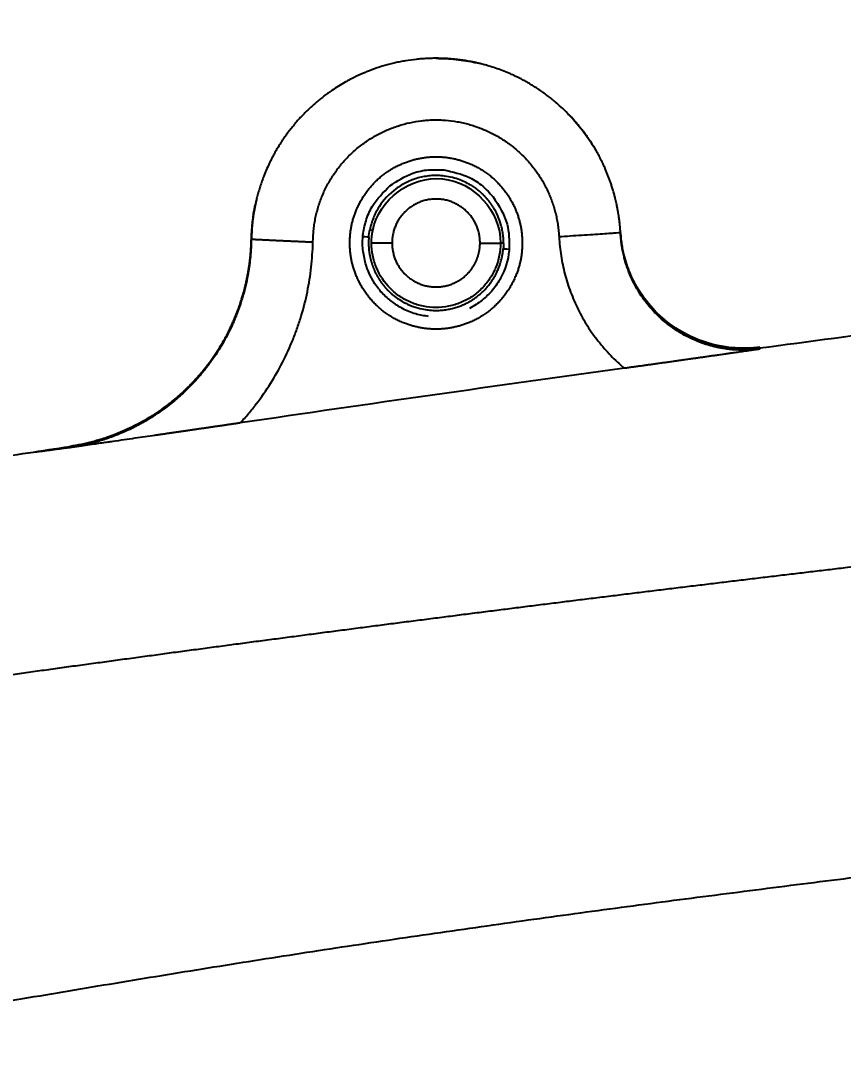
# Model space of a CAD drawing. Header units: millimetres. Extents: x 0 to 2520, y 0 to 1796.
# Drawn here: x 895.99 to 916.03, y 1243.1 to 1268.15 of the extents above; entities that cross this region are included whole.
import ezdxf

# ---------------------------------------------------------------- set-up
doc = ezdxf.new("R2010")
doc.units = ezdxf.units.MM
doc.header["$LTSCALE"] = 50
doc.styles.add('style1', font='gbeitc.shx')
doc.styles.add('유형1', font='gbeitc.shx', dxfattribs={"height": 8})
doc.dimstyles.new('ISO-25', dxfattribs={"dimtxt": 2.5, "dimasz": 3, "dimexe": 1.25, "dimexo": 0.5, "dimgap": 1, "dimtad": 3, "dimtoh": 1, "dimdsep": 46, "dimtxsty": '유형1', "dimcen": 2.5, "dimclrd": 5, "dimclre": 5, "dimclrt": 5, "dimadec": 0, "dimazin": 0, "dimtfac": 1, "dimtmove": 0, "dimatfit": 3, "dimfxl": 1, "dimarcsym": 0})

# ---------------------------------------------------------------- blocks, each defined once
blk = doc.blocks.new('*D4')
at = {"color": 2, "linetype": 'Continuous', "lineweight": -2}
for p, q in [((766.879, 1089.075), (766.879, 1306.611)), ((1212.102, 1085.212), (1212.102, 1306.611)), ((778.879, 1304.111), (1200.102, 1304.111))]:
    blk.add_line(p, q, dxfattribs=at)
at = {"color": 2, "linetype": 'Continuous'}
for points in [[(778.879, 1306.111), (778.879, 1302.111), (766.879, 1304.111)], [(1200.102, 1306.111), (1200.102, 1302.111), (1212.102, 1304.111)]]:
    blk.add_solid(points, dxfattribs=at)
at = {"layer": 'Defpoints', "color": 0, "linetype": 'Continuous'}
for p in [(1212.102, 1304.111), (766.879, 1087.075), (1212.102, 1083.212)]:
    blk.add_point(p, dxfattribs=at)
at = {"color": 2, "linetype": 'Continuous', "insert": (989.49, 1313.111), "char_height": 16, "attachment_point": 5, "style": 'style1'}
blk.add_mtext('445.22', dxfattribs=at)

msp = doc.modelspace()

# ---------------------------------------------------------------- linework, layer by layer
at = {"color": 7, "linetype": 'Continuous'}
for p, q in [((904.568, 1263.037), (904.497, 1263.051)), ((901.61, 1262.815), (901.61, 1262.815)), ((904.537, 1262.73), (905.037, 1262.73)), ((907.753, 1262.729), (907.681, 1262.729))]:
    msp.add_line(p, q, dxfattribs=at)
for centre, ratio, start_param, end_param in [((903.973, 1262.911), 0.0014, 0.008726, 0.785656), ((908.245, 1262.549), 0.000146, 3.150319, 3.927197)]:
    msp.add_ellipse(centre, major_axis=(0.498, -0.042), ratio=ratio, start_param=start_param, end_param=end_param, dxfattribs=at)
for points, degree, knots in [([(913.994, 1260.173), (942.412, 1263.966), (970.31, 1265.853), (998.296, 1267.747), (1026.109, 1267.747)], 2, [0, 0, 0, 0.5, 0.5, 1, 1, 1]), ([(910.602, 1262.981), (910.602, 1262.983), (910.6, 1263.007), (910.598, 1263.044), (910.594, 1263.097), (910.591, 1263.131), (910.589, 1263.157), (910.587, 1263.171), (910.586, 1263.184), (910.585, 1263.197), (910.582, 1263.225), (910.578, 1263.255), (910.571, 1263.312), (910.565, 1263.359), (910.558, 1263.404), (910.555, 1263.427), (910.551, 1263.449), (910.544, 1263.492), (910.535, 1263.542), (910.524, 1263.599), (910.515, 1263.645), (910.499, 1263.719), (910.479, 1263.806), (910.452, 1263.909), (910.425, 1264.006), (910.395, 1264.102), (910.365, 1264.192), (910.336, 1264.274), (910.305, 1264.356), (910.273, 1264.438), (910.236, 1264.525), (910.191, 1264.624), (910.138, 1264.735), (910.079, 1264.85), (910.016, 1264.964), (909.95, 1265.076), (909.881, 1265.186), (909.808, 1265.294), (909.737, 1265.394), (909.671, 1265.48), (909.613, 1265.554), (909.552, 1265.627), (909.405, 1265.799), (909.228, 1265.98), (909.033, 1266.152), (908.922, 1266.243), (908.785, 1266.349), (908.644, 1266.45), (908.504, 1266.54), (908.41, 1266.597), (908.328, 1266.645), (908.245, 1266.691), (908.149, 1266.742), (908.038, 1266.796), (907.907, 1266.856), (907.761, 1266.917), (907.598, 1266.977), (907.448, 1267.027), (907.316, 1267.066), (907.211, 1267.093), (907.119, 1267.115), (907.027, 1267.136), (906.919, 1267.157), (906.797, 1267.178), (906.667, 1267.196), (906.537, 1267.21), (906.414, 1267.22), (906.305, 1267.226), (906.211, 1267.229), (906.116, 1267.23), (906.006, 1267.229), (905.882, 1267.225), (905.752, 1267.216), (905.579, 1267.2), (905.408, 1267.176), (905.237, 1267.145), (905.11, 1267.118), (904.942, 1267.077), (904.734, 1267.017), (904.534, 1266.947), (904.392, 1266.89), (904.305, 1266.853), (904.179, 1266.796), (904.043, 1266.729), (903.822, 1266.609), (903.645, 1266.498), (903.485, 1266.386), (903.409, 1266.33), (903.334, 1266.273), (903.248, 1266.204), (903.154, 1266.124), (903.056, 1266.037), (902.962, 1265.947), (902.839, 1265.824), (902.723, 1265.696), (902.585, 1265.53), (902.484, 1265.399), (902.397, 1265.274), (902.344, 1265.196), (902.293, 1265.116), (902.24, 1265.029), (902.189, 1264.94), (902.143, 1264.857), (902.103, 1264.78), (902.064, 1264.702), (902.014, 1264.598), (901.968, 1264.493), (901.919, 1264.373), (901.886, 1264.285), (901.857, 1264.203), (901.836, 1264.141), (901.816, 1264.079), (901.797, 1264.016), (901.772, 1263.933), (901.751, 1263.853), (901.733, 1263.781), (901.723, 1263.736), (901.714, 1263.695), (901.705, 1263.653), (901.696, 1263.611), (901.688, 1263.569), (901.677, 1263.514), (901.668, 1263.462), (901.66, 1263.413), (901.656, 1263.38), (901.651, 1263.344), (901.647, 1263.314), (901.643, 1263.286), (901.64, 1263.263), (901.638, 1263.238), (901.636, 1263.216), (901.633, 1263.189), (901.63, 1263.161), (901.627, 1263.118), (901.624, 1263.077), (901.621, 1263.03), (901.618, 1262.985), (901.616, 1262.938), (901.613, 1262.89), (901.611, 1262.849), (901.61, 1262.825), (901.61, 1262.815)], 3, [0, 0, 0, 0, 0.000781, 0.007812, 0.011328, 0.014844, 0.016016, 0.016992, 0.017773, 0.018555, 0.019531, 0.023047, 0.024609, 0.03125, 0.033203, 0.034766, 0.036328, 0.038281, 0.044531, 0.047656, 0.050781, 0.054687, 0.064062, 0.070312, 0.078125, 0.085937, 0.092187, 0.098437, 0.104687, 0.110937, 0.117187, 0.125, 0.134375, 0.14375, 0.153125, 0.1625, 0.171875, 0.18125, 0.190625, 0.198437, 0.204687, 0.210937, 0.21875, 0.253125, 0.265625, 0.275, 0.284375, 0.303125, 0.3125, 0.320313, 0.326563, 0.332813, 0.340625, 0.35, 0.359375, 0.371875, 0.384375, 0.396875, 0.40625, 0.414063, 0.420313, 0.426563, 0.434375, 0.44375, 0.453125, 0.4625, 0.471875, 0.479688, 0.485938, 0.492188, 0.5, 0.509375, 0.51875, 0.528125, 0.546875, 0.55625, 0.565625, 0.575, 0.59375, 0.6125, 0.620313, 0.626563, 0.632813, 0.65, 0.659375, 0.6875, 0.695313, 0.701563, 0.707813, 0.715625, 0.725, 0.734375, 0.74375, 0.753125, 0.771875, 0.78125, 0.8, 0.807813, 0.814063, 0.820313, 0.828125, 0.835938, 0.842188, 0.848438, 0.854688, 0.860938, 0.873438, 0.879688, 0.889063, 0.89375, 0.898438, 0.903125, 0.907813, 0.9125, 0.921875, 0.925781, 0.928906, 0.932031, 0.935156, 0.938281, 0.941406, 0.944531, 0.95, 0.952344, 0.954688, 0.956641, 0.959375, 0.960547, 0.96211, 0.963672, 0.965235, 0.966406, 0.969141, 0.971094, 0.975781, 0.978906, 0.982813, 0.9875, 0.992188, 0.996875, 1, 1, 1, 1]), ([(909.353, 1265.848), (909.48, 1265.716), (909.599, 1265.576), (909.82, 1265.282), (909.921, 1265.128), (910.012, 1264.969)], 3, [0, 0, 0, 0, 0.5, 0.5, 1, 1, 1, 1]), ([(903.109, 1262.745), (903.111, 1262.794), (903.113, 1262.842), (903.119, 1262.938), (903.122, 1262.986), (903.128, 1263.058), (903.13, 1263.082), (903.136, 1263.13), (903.139, 1263.154), (903.15, 1263.225), (903.158, 1263.273), (903.173, 1263.344), (903.178, 1263.368), (903.189, 1263.416), (903.206, 1263.486), (903.225, 1263.556), (903.267, 1263.694), (903.3, 1263.785), (903.373, 1263.962), (903.414, 1264.049), (903.482, 1264.178), (903.505, 1264.22), (903.555, 1264.304), (903.581, 1264.345), (903.661, 1264.466), (903.718, 1264.544), (903.839, 1264.693), (903.903, 1264.765), (904.004, 1264.868), (904.039, 1264.901), (904.11, 1264.967), (904.146, 1264.999), (904.221, 1265.061), (904.259, 1265.091), (904.336, 1265.15), (904.375, 1265.178), (904.495, 1265.26), (904.576, 1265.31), (904.745, 1265.403), (904.831, 1265.445), (905.009, 1265.522), (905.192, 1265.591), (905.378, 1265.641), (905.565, 1265.681), (905.66, 1265.697), (905.804, 1265.714), (905.852, 1265.719), (905.948, 1265.726), (905.997, 1265.728), (906.094, 1265.73), (906.143, 1265.73), (906.24, 1265.727), (906.288, 1265.725), (906.433, 1265.714), (906.529, 1265.702), (906.673, 1265.676), (906.721, 1265.667), (906.816, 1265.646), (906.862, 1265.634), (907.002, 1265.595), (907.093, 1265.565), (907.272, 1265.496), (907.361, 1265.458), (907.49, 1265.393), (907.533, 1265.37), (907.618, 1265.323), (907.66, 1265.298), (907.783, 1265.221), (907.862, 1265.166), (908.015, 1265.049), (908.088, 1264.987), (908.228, 1264.855), (908.296, 1264.786), (908.392, 1264.676), (908.423, 1264.639), (908.484, 1264.563), (908.513, 1264.525), (908.598, 1264.408), (908.65, 1264.327), (908.747, 1264.161), (908.792, 1264.076), (908.853, 1263.944), (908.872, 1263.9), (908.908, 1263.81), (908.925, 1263.764), (908.957, 1263.673), (908.972, 1263.627), (908.999, 1263.535), (909.012, 1263.488), (909.035, 1263.396), (909.045, 1263.349), (909.063, 1263.256), (909.071, 1263.209), (909.081, 1263.138), (909.085, 1263.114), (909.09, 1263.067), (909.093, 1263.043), (909.099, 1262.972), (909.102, 1262.924), (909.106, 1262.877)], 3, [0, 0, 0, 0, 0.015625, 0.015625, 0.03125, 0.03125, 0.039062, 0.039062, 0.046875, 0.046875, 0.0625, 0.0625, 0.070312, 0.070312, 0.078125, 0.09375, 0.09375, 0.125, 0.125, 0.15625, 0.15625, 0.171875, 0.171875, 0.1875, 0.1875, 0.21875, 0.21875, 0.25, 0.25, 0.265625, 0.265625, 0.28125, 0.28125, 0.296875, 0.296875, 0.3125, 0.3125, 0.34375, 0.34375, 0.375, 0.375, 0.40625, 0.4375, 0.4375, 0.46875, 0.46875, 0.484375, 0.484375, 0.5, 0.5, 0.515625, 0.515625, 0.53125, 0.53125, 0.5625, 0.5625, 0.578125, 0.578125, 0.59375, 0.59375, 0.625, 0.625, 0.65625, 0.65625, 0.671875, 0.671875, 0.6875, 0.6875, 0.71875, 0.71875, 0.75, 0.75, 0.78125, 0.78125, 0.796875, 0.796875, 0.8125, 0.8125, 0.84375, 0.84375, 0.875, 0.875, 0.890625, 0.890625, 0.90625, 0.90625, 0.921875, 0.921875, 0.9375, 0.9375, 0.953125, 0.953125, 0.96875, 0.96875, 0.976563, 0.976563, 0.984375, 0.984375, 1, 1, 1, 1]), ([(904.009, 1262.73), (904.009, 1263.131), (904.156, 1263.503), (904.317, 1263.908), (904.932, 1264.523), (905.336, 1264.682), (905.709, 1264.83), (906.51, 1264.83), (906.882, 1264.682), (907.287, 1264.522), (907.902, 1263.907), (908.062, 1263.503), (908.209, 1263.13), (908.209, 1262.73)], 2, [0, 0, 0, 0.125, 0.125, 0.25, 0.375, 0.375, 0.5, 0.625, 0.625, 0.75, 0.875, 0.875, 1, 1, 1]), ([(904.983, 1264.122), (905.164, 1264.239), (905.456, 1264.429), (905.921, 1264.526), (906.173, 1264.515), (906.296, 1264.51)], 3, [0, 0, 0, 0, 0.458904, 0.737779, 1, 1, 1, 1]), ([(906.296, 1264.51), (906.513, 1264.464), (906.855, 1264.39), (907.251, 1264.128), (907.419, 1263.945), (907.5, 1263.856)], 3, [0, 0, 0, 0, 0.469755, 0.741787, 1, 1, 1, 1]), ([(904.568, 1263.037), (904.719, 1263.794), (905.496, 1264.369), (907.031, 1264.218), (907.68, 1263.51), (907.681, 1262.729)], 3, [0, 0, 0, 0, 0.5, 0.5, 1, 1, 1, 1]), ([(905.672, 1264.314), (905.623, 1264.301), (905.575, 1264.285), (905.481, 1264.249), (905.434, 1264.229), (905.389, 1264.207)], 3, [0, 0, 0, 0, 0.5, 0.5, 1, 1, 1, 1]), ([(906.271, 1264.365), (906.221, 1264.37), (906.171, 1264.373), (906.07, 1264.374), (905.969, 1264.37), (905.869, 1264.356), (905.769, 1264.339), (905.72, 1264.328), (905.672, 1264.314)], 3, [0, 0, 0, 0, 0.25, 0.25, 0.5, 0.75, 0.75, 1, 1, 1, 1]), ([(906.952, 1264.14), (906.904, 1264.169), (906.855, 1264.195), (906.753, 1264.243), (906.701, 1264.264), (906.648, 1264.282)], 3, [0, 0, 0, 0, 0.5, 0.5, 1, 1, 1, 1]), ([(904.329, 1262.917), (904.349, 1263.037), (904.39, 1263.281), (904.579, 1263.716), (904.826, 1263.964), (904.983, 1264.122)], 3, [0, 0, 0, 0, 0.258126, 0.529373, 1, 1, 1, 1]), ([(907.506, 1263.596), (907.502, 1263.602), (907.496, 1263.613), (907.485, 1263.629), (907.474, 1263.645), (907.463, 1263.662), (907.452, 1263.678), (907.44, 1263.694), (907.429, 1263.709), (907.417, 1263.725), (907.405, 1263.741), (907.393, 1263.756), (907.38, 1263.771), (907.368, 1263.786), (907.355, 1263.801), (907.342, 1263.816), (907.329, 1263.831), (907.316, 1263.845), (907.303, 1263.86), (907.289, 1263.874), (907.275, 1263.888), (907.261, 1263.902), (907.247, 1263.915), (907.233, 1263.929), (907.219, 1263.942), (907.204, 1263.955), (907.19, 1263.968), (907.175, 1263.981), (907.16, 1263.994), (907.145, 1264.006), (907.13, 1264.018), (907.114, 1264.03), (907.099, 1264.042), (907.083, 1264.054), (907.067, 1264.065), (907.051, 1264.077), (907.035, 1264.088), (907.019, 1264.099), (907.002, 1264.109), (906.986, 1264.12), (906.969, 1264.13), (906.958, 1264.137), (906.952, 1264.14)], 3, [0, 0, 0, 0, 0.024946, 0.049907, 0.074887, 0.099886, 0.124902, 0.149934, 0.174979, 0.200034, 0.225098, 0.250168, 0.275242, 0.300318, 0.325393, 0.350464, 0.375531, 0.40059, 0.425639, 0.450676, 0.475699, 0.500707, 0.525698, 0.550676, 0.575642, 0.600599, 0.625547, 0.650489, 0.675426, 0.700362, 0.725296, 0.750232, 0.77517, 0.800113, 0.825063, 0.85002, 0.874988, 0.899968, 0.92496, 0.949963, 0.974977, 1, 1, 1, 1]), ([(907.5, 1263.856), (907.638, 1263.641), (907.888, 1263.249), (907.892, 1262.787), (907.893, 1262.579)], 3, [0, 0, 0, 0, 0.55012, 1, 1, 1, 1]), ([(904.721, 1263.61), (904.667, 1263.524), (904.62, 1263.434), (904.545, 1263.247), (904.517, 1263.15), (904.497, 1263.051)], 3, [0, 0, 0, 0, 0.5, 0.5, 1, 1, 1, 1]), ([(907.753, 1262.729), (907.753, 1262.806), (907.748, 1262.882), (907.732, 1262.995), (907.725, 1263.032), (907.709, 1263.106), (907.7, 1263.143), (907.669, 1263.253), (907.643, 1263.325), (907.581, 1263.464), (907.546, 1263.532), (907.506, 1263.596)], 3, [0, 0, 0, 0, 0.25, 0.25, 0.375, 0.375, 0.5, 0.5, 0.75, 0.75, 1, 1, 1, 1]), ([(897.194, 1257.773), (898.091, 1257.909), (898.892, 1258.344), (899.716, 1258.791), (900.333, 1259.5), (900.942, 1260.199), (901.272, 1261.066), (901.593, 1261.912), (901.61, 1262.815)], 2, [0, 0, 0, 0.25, 0.25, 0.5, 0.5, 0.75, 0.75, 1, 1, 1]), ([(901.61, 1262.815), (901.61, 1262.799), (901.609, 1262.759), (901.607, 1262.689), (901.603, 1262.596), (901.595, 1262.48), (901.575, 1262.258), (901.536, 1261.984), (901.479, 1261.714), (901.433, 1261.535), (901.395, 1261.401), (901.356, 1261.276), (901.319, 1261.165), (901.285, 1261.07), (901.249, 1260.976), (901.205, 1260.868), (901.146, 1260.734), (901.068, 1260.567), (900.968, 1260.376), (900.838, 1260.15), (900.712, 1259.957), (900.599, 1259.8), (900.529, 1259.708), (900.467, 1259.629), (900.403, 1259.55), (900.325, 1259.458), (900.265, 1259.392), (900.231, 1259.355)], 3, [0, 0, 0, 0, 0.012765, 0.030987, 0.055283, 0.085654, 0.122098, 0.231432, 0.304321, 0.340765, 0.37721, 0.413655, 0.444025, 0.468321, 0.492618, 0.522988, 0.559433, 0.608025, 0.668766, 0.729507, 0.814545, 0.850989, 0.88136, 0.905656, 0.929952, 0.960323, 1, 1, 1, 1]), ([(903.109, 1262.745), (903.103, 1262.746), (903.091, 1262.746), (903.072, 1262.747), (903.054, 1262.748), (903.036, 1262.749), (903.017, 1262.75), (902.999, 1262.751), (902.98, 1262.751), (902.961, 1262.752), (902.942, 1262.753), (902.924, 1262.754), (902.905, 1262.755), (902.886, 1262.756), (902.867, 1262.757), (902.848, 1262.757), (902.829, 1262.758), (902.81, 1262.759), (902.791, 1262.76), (902.772, 1262.761), (902.752, 1262.762), (902.733, 1262.763), (902.714, 1262.763), (902.695, 1262.764), (902.676, 1262.765), (902.657, 1262.766), (902.638, 1262.767), (902.619, 1262.768), (902.6, 1262.769), (902.581, 1262.769), (902.562, 1262.77), (902.543, 1262.771), (902.524, 1262.772), (902.505, 1262.773), (902.486, 1262.774), (902.468, 1262.774), (902.449, 1262.775), (902.431, 1262.776), (902.412, 1262.777), (902.394, 1262.778), (902.376, 1262.779), (902.357, 1262.779), (902.339, 1262.78), (902.322, 1262.781), (902.304, 1262.782), (902.286, 1262.783), (902.269, 1262.784), (902.251, 1262.784), (902.234, 1262.785), (902.217, 1262.786), (902.2, 1262.787), (902.183, 1262.788), (902.167, 1262.788), (902.151, 1262.789), (902.134, 1262.79), (902.118, 1262.791), (902.102, 1262.792), (902.087, 1262.792), (902.071, 1262.793), (902.051, 1262.794), (902.025, 1262.796), (901.994, 1262.797), (901.965, 1262.798), (901.937, 1262.8), (901.909, 1262.801), (901.883, 1262.802), (901.858, 1262.804), (901.834, 1262.805), (901.812, 1262.806), (901.79, 1262.807), (901.77, 1262.808), (901.751, 1262.809), (901.733, 1262.81), (901.717, 1262.81), (901.701, 1262.811), (901.687, 1262.812), (901.675, 1262.812), (901.663, 1262.813), (901.652, 1262.813), (901.643, 1262.814), (901.635, 1262.814), (901.628, 1262.814), (901.622, 1262.815), (901.618, 1262.815), (901.614, 1262.815), (901.612, 1262.815), (901.61, 1262.815), (901.61, 1262.815), (901.61, 1262.815)], 3, [0, 0, 0, 0, 0.007718, 0.015473, 0.023267, 0.031098, 0.038966, 0.046872, 0.054814, 0.062792, 0.070806, 0.078856, 0.086941, 0.09506, 0.103214, 0.111401, 0.119621, 0.127875, 0.136161, 0.144478, 0.152827, 0.161206, 0.169616, 0.178055, 0.186523, 0.195019, 0.203544, 0.212095, 0.220673, 0.229277, 0.237905, 0.246559, 0.255236, 0.263936, 0.272658, 0.281403, 0.290168, 0.298953, 0.307757, 0.31658, 0.325421, 0.334278, 0.343152, 0.352041, 0.360945, 0.369862, 0.378793, 0.387735, 0.396688, 0.405651, 0.414624, 0.423605, 0.432594, 0.44159, 0.450591, 0.459598, 0.468608, 0.477622, 0.486637, 0.495655, 0.514639, 0.533617, 0.552581, 0.571521, 0.59043, 0.6093, 0.628122, 0.646888, 0.665591, 0.684223, 0.702776, 0.721244, 0.739618, 0.757892, 0.776059, 0.794114, 0.812049, 0.829859, 0.847539, 0.865083, 0.882485, 0.899742, 0.916849, 0.933802, 0.950597, 0.967231, 0.983699, 1, 1, 1, 1]), ([(904.471, 1262.868), (904.467, 1262.822), (904.465, 1262.776), (904.465, 1262.73), (904.465, 1262.73)], 3, [0, 0, 0, 0, 0.998942, 1, 1, 1, 1]), ([(910.602, 1262.981), (910.602, 1262.98), (910.594, 1262.978), (910.56, 1262.975), (910.534, 1262.972), (910.461, 1262.967), (910.414, 1262.964), (910.302, 1262.956), (910.237, 1262.952), (910.091, 1262.942), (910.01, 1262.937), (909.839, 1262.926), (909.749, 1262.92), (909.564, 1262.908), (909.471, 1262.902), (909.285, 1262.889), (909.194, 1262.883), (909.106, 1262.877)], 3, [0, 0, 0, 0, 0.125, 0.125, 0.25, 0.25, 0.375, 0.375, 0.5, 0.5, 0.625, 0.625, 0.75, 0.75, 0.875, 0.875, 1, 1, 1, 1]), ([(909.106, 1262.877), (909.11, 1262.8), (909.116, 1262.723), (909.132, 1262.57), (909.142, 1262.494), (909.177, 1262.268), (909.208, 1262.119), (909.286, 1261.824), (909.332, 1261.678), (909.414, 1261.462), (909.443, 1261.39), (909.504, 1261.249), (909.537, 1261.179), (909.639, 1260.974), (909.714, 1260.841), (909.877, 1260.583), (909.965, 1260.459), (910.154, 1260.217), (910.256, 1260.1), (910.469, 1259.879), (910.581, 1259.775), (910.698, 1259.677)], 3, [0, 0, 0, 0, 0.0625, 0.0625, 0.125, 0.125, 0.25, 0.25, 0.375, 0.375, 0.4375, 0.4375, 0.5, 0.5, 0.625, 0.625, 0.75, 0.75, 0.875, 0.875, 1, 1, 1, 1]), ([(913.993, 1260.191), (913.587, 1260.141), (912.989, 1260.178), (912.215, 1260.475), (911.672, 1260.832), (911.218, 1261.298), (910.78, 1262.002), (910.63, 1262.582), (910.601, 1262.99)], 3, [0, 0, 0, 0, 0.238399, 0.367679, 0.499999, 0.632319, 0.7616, 1, 1, 1, 1]), ([(913.996, 1260.143), (913.985, 1260.141), (913.958, 1260.138), (913.884, 1260.129), (913.79, 1260.122), (913.618, 1260.114), (913.467, 1260.117), (913.326, 1260.128), (913.258, 1260.135), (913.19, 1260.144), (913.112, 1260.156), (913.024, 1260.171), (912.931, 1260.191), (912.839, 1260.214), (912.748, 1260.239), (912.629, 1260.276), (912.481, 1260.33), (912.342, 1260.391), (912.243, 1260.44), (912.183, 1260.471), (912.122, 1260.504), (912.054, 1260.544), (911.978, 1260.591), (911.899, 1260.644), (911.797, 1260.716), (911.674, 1260.813), (911.561, 1260.914), (911.482, 1260.991), (911.434, 1261.039), (911.369, 1261.109), (911.306, 1261.18), (911.247, 1261.254), (911.205, 1261.308), (911.139, 1261.397), (911.038, 1261.548), (910.93, 1261.74), (910.853, 1261.907), (910.81, 1262.009), (910.786, 1262.073), (910.763, 1262.138), (910.738, 1262.213), (910.712, 1262.298), (910.672, 1262.449), (910.641, 1262.603), (910.621, 1262.753), (910.612, 1262.832), (910.607, 1262.895), (910.604, 1262.943), (910.602, 1262.97), (910.602, 1262.981)], 3, [0, 0, 0, 0, 0.00665, 0.016138, 0.0446, 0.063575, 0.120501, 0.136313, 0.148963, 0.161613, 0.177426, 0.196401, 0.215376, 0.234351, 0.253326, 0.272301, 0.310251, 0.348202, 0.364014, 0.376664, 0.389314, 0.405127, 0.424102, 0.443077, 0.462052, 0.500002, 0.537953, 0.553765, 0.566415, 0.579065, 0.61069, 0.623341, 0.635991, 0.651803, 0.689753, 0.746679, 0.784629, 0.800441, 0.813091, 0.825741, 0.841554, 0.860529, 0.879504, 0.93643, 0.955405, 0.971217, 0.983867, 0.993355, 1, 1, 1, 1]), ([(910.602, 1262.981), (910.636, 1262.367), (910.913, 1261.81), (911.201, 1261.23), (911.702, 1260.822), (912.188, 1260.425), (912.794, 1260.257), (913.386, 1260.092), (913.994, 1260.173)], 2, [0, 0, 0, 0.25, 0.25, 0.5, 0.5, 0.75, 0.75, 1, 1, 1]), ([(910.907, 1261.82), (910.802, 1262.077), (910.649, 1262.452), (910.613, 1262.853), (910.602, 1262.98)], 3, [0, 0, 0, 0, 0.68312, 1, 1, 1, 1]), ([(901.339, 1258.344), (901.407, 1258.418), (901.474, 1258.494), (901.605, 1258.65), (901.669, 1258.73), (901.854, 1258.971), (901.969, 1259.137), (902.184, 1259.477), (902.283, 1259.652), (902.467, 1260.01), (902.55, 1260.194), (902.664, 1260.476), (902.7, 1260.572), (902.75, 1260.716), (902.767, 1260.764), (902.798, 1260.861), (902.813, 1260.909), (902.886, 1261.151), (902.935, 1261.346), (903.015, 1261.741), (903.047, 1261.939), (903.08, 1262.24), (903.089, 1262.34), (903.102, 1262.542), (903.107, 1262.644), (903.109, 1262.745)], 3, [0, 0, 0, 0, 0.0625, 0.0625, 0.125, 0.125, 0.25, 0.25, 0.375, 0.375, 0.5, 0.5, 0.5625, 0.5625, 0.59375, 0.59375, 0.625, 0.625, 0.75, 0.75, 0.875, 0.875, 0.9375, 0.9375, 1, 1, 1, 1]), ([(908.209, 1262.73), (908.209, 1262.329), (908.062, 1261.957), (907.901, 1261.552), (907.286, 1260.937), (906.882, 1260.777), (906.509, 1260.63), (905.708, 1260.63), (905.336, 1260.777), (904.931, 1260.938), (904.316, 1261.553), (904.156, 1261.957), (904.009, 1262.33), (904.009, 1262.73)], 2, [0, 0, 0, 0.125, 0.125, 0.25, 0.375, 0.375, 0.5, 0.625, 0.625, 0.75, 0.875, 0.875, 1, 1, 1]), ([(904.465, 1262.73), (904.465, 1262.724), (904.465, 1262.711), (904.466, 1262.692), (904.466, 1262.673), (904.467, 1262.654), (904.468, 1262.635), (904.469, 1262.616), (904.47, 1262.597), (904.472, 1262.578), (904.474, 1262.559), (904.476, 1262.54), (904.478, 1262.522), (904.481, 1262.503), (904.484, 1262.484), (904.487, 1262.465), (904.49, 1262.446), (904.493, 1262.428), (904.497, 1262.409), (904.501, 1262.39), (904.505, 1262.372), (904.509, 1262.353), (904.513, 1262.335), (904.518, 1262.316), (904.523, 1262.298), (904.528, 1262.279), (904.533, 1262.261), (904.539, 1262.243), (904.545, 1262.225), (904.551, 1262.206), (904.557, 1262.188), (904.563, 1262.17), (904.57, 1262.152), (904.577, 1262.135), (904.584, 1262.117), (904.591, 1262.099), (904.598, 1262.082), (904.606, 1262.064), (904.614, 1262.047), (904.622, 1262.029), (904.63, 1262.012), (904.638, 1261.995), (904.647, 1261.978), (904.656, 1261.961), (904.665, 1261.945), (904.674, 1261.928), (904.683, 1261.911), (904.693, 1261.895), (904.703, 1261.879), (904.712, 1261.862), (904.723, 1261.846), (904.733, 1261.83), (904.743, 1261.814), (904.754, 1261.799), (904.765, 1261.783), (904.776, 1261.767), (904.787, 1261.752), (904.799, 1261.737), (904.81, 1261.722), (904.822, 1261.707), (904.834, 1261.692), (904.846, 1261.677), (904.858, 1261.663), (904.871, 1261.648), (904.883, 1261.634), (904.896, 1261.62), (904.909, 1261.606), (904.936, 1261.578), (904.977, 1261.536), (905.036, 1261.484), (905.096, 1261.434), (905.147, 1261.396), (905.191, 1261.365), (905.232, 1261.339), (905.285, 1261.306), (905.353, 1261.269), (905.479, 1261.208), (905.647, 1261.147), (905.831, 1261.107), (905.956, 1261.092), (906.043, 1261.087), (906.111, 1261.085), (906.181, 1261.087), (906.249, 1261.091), (906.315, 1261.098), (906.379, 1261.108), (906.44, 1261.119), (906.5, 1261.132), (906.557, 1261.147), (906.611, 1261.164), (906.663, 1261.182), (906.713, 1261.2), (906.76, 1261.22), (906.805, 1261.24), (906.847, 1261.26), (906.887, 1261.281), (906.925, 1261.302), (906.961, 1261.323), (907.011, 1261.354), (907.073, 1261.397), (907.148, 1261.455), (907.22, 1261.517), (907.287, 1261.582), (907.351, 1261.651), (907.411, 1261.724), (907.466, 1261.8), (907.505, 1261.861), (907.534, 1261.91), (907.559, 1261.954), (907.593, 1262.021), (907.634, 1262.112), (907.667, 1262.202), (907.691, 1262.28), (907.705, 1262.336), (907.717, 1262.389), (907.727, 1262.437), (907.734, 1262.482), (907.74, 1262.522), (907.744, 1262.558), (907.746, 1262.581), (907.747, 1262.591)], 3, [0, 0, 0, 0, 0.003789, 0.007577, 0.011362, 0.015146, 0.018929, 0.02271, 0.026491, 0.030271, 0.034051, 0.03783, 0.04161, 0.045391, 0.049172, 0.052954, 0.056737, 0.060522, 0.064308, 0.068097, 0.071887, 0.075678, 0.079471, 0.083266, 0.087061, 0.090857, 0.094654, 0.098451, 0.102249, 0.106046, 0.109844, 0.113641, 0.117438, 0.121235, 0.125031, 0.128825, 0.132619, 0.136412, 0.140204, 0.143996, 0.147786, 0.151576, 0.155365, 0.159154, 0.162942, 0.16673, 0.170518, 0.174305, 0.178092, 0.181878, 0.185665, 0.189451, 0.193237, 0.197024, 0.20081, 0.204597, 0.208383, 0.21217, 0.215957, 0.219744, 0.223532, 0.22732, 0.231109, 0.234898, 0.238688, 0.242478, 0.24627, 0.250061, 0.265674, 0.281297, 0.296918, 0.312528, 0.319231, 0.32884, 0.341349, 0.356758, 0.375081, 0.425096, 0.462625, 0.487579, 0.499999, 0.514331, 0.528284, 0.54186, 0.555062, 0.56789, 0.580347, 0.592433, 0.604141, 0.615468, 0.626407, 0.636956, 0.647112, 0.656877, 0.666257, 0.675256, 0.683876, 0.692122, 0.699995, 0.718749, 0.737539, 0.756331, 0.77509, 0.793803, 0.812497, 0.831203, 0.849944, 0.855208, 0.865335, 0.880326, 0.900169, 0.924838, 0.937275, 0.948841, 0.959539, 0.969369, 0.978331, 0.986425, 0.993649, 1, 1, 1, 1]), ([(907.681, 1262.729), (907.68, 1262.521), (907.619, 1262.214), (907.423, 1261.849), (907.227, 1261.61), (906.986, 1261.413), (906.714, 1261.268), (906.317, 1261.148), (905.898, 1261.148), (905.502, 1261.269), (905.23, 1261.415), (904.909, 1261.678), (904.677, 1262.026), (904.557, 1262.423), (904.537, 1262.627), (904.537, 1262.73)], 3, [0, 0, 0, 0, 0.125004, 0.187506, 0.250008, 0.31251, 0.375012, 0.437514, 0.562518, 0.62502, 0.687523, 0.750025, 0.875029, 0.937531, 1, 1, 1, 1]), ([(905.037, 1262.73), (905.037, 1262.517), (905.201, 1262.122), (905.502, 1261.821), (905.896, 1261.658), (906.323, 1261.658), (906.717, 1261.821), (906.866, 1261.971), (907.018, 1262.123), (907.099, 1262.319), (907.181, 1262.517), (907.181, 1262.729)], 2, [0, 0, 0, 0.125, 0.25, 0.375, 0.5, 0.625, 0.75, 0.75, 0.875, 0.875, 1, 1, 1]), ([(907.181, 1262.729), (907.21, 1262.729), (907.24, 1262.729), (907.302, 1262.729), (907.333, 1262.729), (907.394, 1262.729), (907.424, 1262.729), (907.481, 1262.729), (907.508, 1262.729), (907.557, 1262.729), (907.579, 1262.729), (907.616, 1262.729), (907.632, 1262.729), (907.657, 1262.729), (907.666, 1262.729), (907.677, 1262.729), (907.68, 1262.729), (907.681, 1262.729)], 3, [0, 0, 0, 0, 0.125, 0.125, 0.25, 0.25, 0.375, 0.375, 0.5, 0.5, 0.625, 0.625, 0.75, 0.75, 0.875, 0.875, 1, 1, 1, 1]), ([(911.735, 1260.795), (911.619, 1260.894), (911.282, 1261.183), (911.056, 1261.568), (910.907, 1261.82)], 3, [0, 0, 0, 0, 0.342864, 1, 1, 1, 1]), ([(904.717, 1261.603), (904.725, 1261.593), (904.802, 1261.5), (904.888, 1261.415), (904.972, 1261.347)], 3, [0, 0, 0, 0, 0.105327, 1, 1, 1, 1]), ([(879.08, 1249.754), (879.23, 1249.777), (879.531, 1249.824), (879.982, 1249.894), (880.432, 1249.964), (880.882, 1250.033), (881.332, 1250.103), (881.781, 1250.172), (882.23, 1250.24), (882.679, 1250.309), (883.127, 1250.377), (883.575, 1250.445), (884.022, 1250.512), (884.469, 1250.58), (884.916, 1250.647), (885.362, 1250.714), (885.808, 1250.78), (886.253, 1250.847), (886.699, 1250.913), (887.143, 1250.979), (887.588, 1251.044), (888.032, 1251.109), (888.476, 1251.174), (888.919, 1251.239), (889.362, 1251.304), (889.805, 1251.368), (890.247, 1251.432), (890.689, 1251.496), (891.13, 1251.559), (891.572, 1251.623), (892.012, 1251.686), (892.453, 1251.749), (892.893, 1251.811), (893.333, 1251.873), (893.772, 1251.935), (894.211, 1251.997), (894.65, 1252.059), (895.088, 1252.12), (895.526, 1252.181), (895.963, 1252.242), (896.401, 1252.302), (896.837, 1252.363), (897.274, 1252.423), (897.71, 1252.482), (898.146, 1252.542), (898.581, 1252.601), (899.016, 1252.66), (899.451, 1252.719), (899.885, 1252.778), (900.319, 1252.836), (900.753, 1252.894), (901.186, 1252.952), (901.619, 1253.01), (902.052, 1253.067), (902.484, 1253.124), (902.916, 1253.181), (903.347, 1253.238), (903.778, 1253.294), (904.209, 1253.35), (904.639, 1253.406), (905.069, 1253.462), (905.499, 1253.517), (905.929, 1253.572), (906.358, 1253.627), (906.786, 1253.682), (907.215, 1253.737), (907.643, 1253.791), (908.07, 1253.845), (908.497, 1253.899), (908.924, 1253.952), (909.351, 1254.006), (909.777, 1254.059), (910.203, 1254.112), (910.629, 1254.164), (911.054, 1254.217), (911.479, 1254.269), (911.903, 1254.321), (912.327, 1254.372), (912.751, 1254.424), (913.174, 1254.475), (913.598, 1254.526), (914.02, 1254.577), (914.443, 1254.628), (914.865, 1254.678), (915.286, 1254.728), (915.708, 1254.778), (918.467, 1255.103), (923.55, 1255.682), (930.947, 1256.467), (938.303, 1257.19), (945.621, 1257.853), (950.776, 1258.279), (953.78, 1258.515), (954.645, 1258.582), (955.509, 1258.648), (956.374, 1258.714), (957.238, 1258.778), (958.102, 1258.842), (958.966, 1258.905), (959.83, 1258.967), (960.694, 1259.029), (961.558, 1259.089), (962.421, 1259.149), (963.285, 1259.208), (964.148, 1259.266), (965.011, 1259.323), (965.874, 1259.38), (966.737, 1259.436), (967.6, 1259.491), (968.463, 1259.545), (969.325, 1259.598), (970.188, 1259.651), (971.05, 1259.702), (971.912, 1259.753), (972.775, 1259.803), (973.637, 1259.853), (974.499, 1259.901), (975.361, 1259.949), (976.222, 1259.996), (977.084, 1260.042), (977.946, 1260.087), (978.807, 1260.132), (979.669, 1260.175), (980.53, 1260.218), (981.391, 1260.26), (982.252, 1260.302), (983.113, 1260.342), (983.974, 1260.382), (984.835, 1260.421), (985.696, 1260.459), (986.557, 1260.496), (987.418, 1260.532), (988.279, 1260.568), (989.139, 1260.603), (990, 1260.637), (990.86, 1260.67), (991.721, 1260.703), (992.581, 1260.734), (993.441, 1260.765), (994.301, 1260.795), (995.162, 1260.824), (996.022, 1260.853), (996.882, 1260.88), (997.742, 1260.907), (998.602, 1260.933), (999.462, 1260.958), (1000.322, 1260.983), (1001.182, 1261.007), (1002.041, 1261.029), (1002.901, 1261.051), (1003.761, 1261.073), (1004.621, 1261.093), (1005.48, 1261.113), (1006.34, 1261.131), (1007.2, 1261.149), (1008.059, 1261.167), (1008.919, 1261.183), (1009.779, 1261.199), (1010.638, 1261.214), (1011.498, 1261.228), (1012.357, 1261.241), (1013.217, 1261.253), (1014.076, 1261.265), (1014.936, 1261.276), (1015.795, 1261.286), (1016.655, 1261.295), (1017.514, 1261.303), (1018.374, 1261.311), (1019.233, 1261.318), (1020.092, 1261.324), (1020.952, 1261.329), (1021.811, 1261.333), (1022.671, 1261.337), (1023.53, 1261.34), (1024.39, 1261.342), (1025.249, 1261.343), (1025.822, 1261.343), (1026.109, 1261.343)], 3, [0, 0, 0, 0, 0.003098, 0.006193, 0.009285, 0.012374, 0.01546, 0.018544, 0.021625, 0.024703, 0.027778, 0.03085, 0.03392, 0.036987, 0.040051, 0.043112, 0.046171, 0.049226, 0.052279, 0.055329, 0.058377, 0.061422, 0.064463, 0.067503, 0.070539, 0.073573, 0.076604, 0.079632, 0.082657, 0.08568, 0.0887, 0.091717, 0.094732, 0.097744, 0.100753, 0.103759, 0.106763, 0.109764, 0.112763, 0.115758, 0.118751, 0.121742, 0.124729, 0.127714, 0.130696, 0.133676, 0.136653, 0.139627, 0.142599, 0.145568, 0.148534, 0.151498, 0.154459, 0.157418, 0.160373, 0.163327, 0.166277, 0.169225, 0.17217, 0.175113, 0.178053, 0.180991, 0.183925, 0.186858, 0.189787, 0.192714, 0.195639, 0.198561, 0.20148, 0.204397, 0.207311, 0.210223, 0.213132, 0.216038, 0.218942, 0.221843, 0.224742, 0.227638, 0.230532, 0.233423, 0.236311, 0.239197, 0.242081, 0.244962, 0.24784, 0.250716, 0.25359, 0.304323, 0.354721, 0.404794, 0.454558, 0.504023, 0.509898, 0.515771, 0.521643, 0.527514, 0.533383, 0.539251, 0.545117, 0.550982, 0.556846, 0.562708, 0.568569, 0.574429, 0.580288, 0.586145, 0.592001, 0.597856, 0.603709, 0.609562, 0.615413, 0.621263, 0.627113, 0.632961, 0.638807, 0.644653, 0.650498, 0.656342, 0.662185, 0.668026, 0.673867, 0.679707, 0.685546, 0.691384, 0.697221, 0.703058, 0.708893, 0.714728, 0.720562, 0.726395, 0.732227, 0.738058, 0.743889, 0.749719, 0.755549, 0.761377, 0.767205, 0.773033, 0.778859, 0.784685, 0.790511, 0.796336, 0.80216, 0.807984, 0.813808, 0.819631, 0.825453, 0.831275, 0.837096, 0.842918, 0.848738, 0.854559, 0.860379, 0.866198, 0.872018, 0.877837, 0.883655, 0.889474, 0.895292, 0.90111, 0.906928, 0.912746, 0.918563, 0.92438, 0.930197, 0.936014, 0.941831, 0.947648, 0.953465, 0.959282, 0.965099, 0.970915, 0.976732, 0.982549, 0.988366, 0.994183, 1, 1, 1, 1]), ([(904.972, 1261.347), (904.979, 1261.341), (905.064, 1261.272), (905.156, 1261.211), (905.245, 1261.162)], 3, [0, 0, 0, 0, 0.077595, 1, 1, 1, 1]), ([(905.245, 1261.162), (905.259, 1261.154), (905.377, 1261.091), (905.599, 1261.003), (905.817, 1260.96), (905.92, 1260.949)], 3, [0, 0, 0, 0, 0.068208, 0.561115, 1, 1, 1, 1]), ([(912.266, 1260.459), (912.258, 1260.463), (912.24, 1260.472), (912.215, 1260.485), (912.189, 1260.498), (912.164, 1260.512), (912.139, 1260.526), (912.114, 1260.54), (912.089, 1260.554), (912.065, 1260.568), (912.04, 1260.583), (912.016, 1260.598), (911.992, 1260.613), (911.968, 1260.629), (911.944, 1260.644), (911.92, 1260.66), (911.896, 1260.676), (911.873, 1260.693), (911.849, 1260.709), (911.826, 1260.726), (911.803, 1260.743), (911.78, 1260.76), (911.758, 1260.778), (911.743, 1260.79), (911.735, 1260.795)], 3, [0, 0, 0, 0, 0.045646, 0.091247, 0.136807, 0.182329, 0.227818, 0.273278, 0.318713, 0.364127, 0.409524, 0.454908, 0.500284, 0.545654, 0.591025, 0.636398, 0.68178, 0.727173, 0.772581, 0.81801, 0.863462, 0.908941, 0.954453, 1, 1, 1, 1]), ([(913.23, 1260.171), (913.201, 1260.174), (912.872, 1260.217), (912.555, 1260.343), (912.266, 1260.459)], 3, [0, 0, 0, 0, 0.086783, 1, 1, 1, 1]), ([(913.996, 1260.143), (913.964, 1260.138), (913.901, 1260.129), (913.81, 1260.116), (913.723, 1260.104), (913.64, 1260.092), (913.562, 1260.081), (913.489, 1260.07), (913.42, 1260.061), (913.355, 1260.051), (913.295, 1260.043), (913.24, 1260.035), (913.167, 1260.024), (913.076, 1260.011), (912.966, 1259.996), (912.858, 1259.98), (912.753, 1259.965), (912.649, 1259.951), (912.549, 1259.936), (912.45, 1259.922), (912.366, 1259.91), (912.295, 1259.9), (912.238, 1259.892), (912.181, 1259.884), (912.125, 1259.876), (912.068, 1259.868), (912.012, 1259.86), (911.957, 1259.852), (911.901, 1259.844), (911.846, 1259.837), (911.791, 1259.829), (911.736, 1259.821), (911.682, 1259.813), (911.628, 1259.806), (911.574, 1259.798), (911.52, 1259.791), (911.467, 1259.783), (911.413, 1259.776), (911.361, 1259.768), (911.308, 1259.761), (911.256, 1259.754), (911.204, 1259.747), (911.152, 1259.739), (911.1, 1259.732), (911.049, 1259.725), (910.998, 1259.718), (910.947, 1259.711), (910.897, 1259.704), (910.847, 1259.697), (910.797, 1259.69), (910.747, 1259.683), (910.714, 1259.679), (910.698, 1259.677)], 3, [0, 0, 0, 0, 0.032071, 0.062582, 0.091537, 0.118938, 0.144785, 0.169081, 0.191828, 0.213026, 0.232679, 0.250787, 0.267351, 0.303733, 0.339081, 0.373403, 0.406706, 0.439, 0.470293, 0.500596, 0.529918, 0.547269, 0.564448, 0.581456, 0.598296, 0.614971, 0.631482, 0.647833, 0.664026, 0.680064, 0.69595, 0.711686, 0.727275, 0.742721, 0.758026, 0.773194, 0.788227, 0.80313, 0.817904, 0.832554, 0.847084, 0.861496, 0.875794, 0.889982, 0.904064, 0.918044, 0.931925, 0.945712, 0.959409, 0.97302, 0.986549, 1, 1, 1, 1]), ([(900.231, 1259.355), (900.202, 1259.324), (900.141, 1259.26), (900.036, 1259.154), (899.913, 1259.038), (899.775, 1258.916), (899.573, 1258.751), (899.336, 1258.579), (899.106, 1258.434), (898.964, 1258.352), (898.876, 1258.304), (898.787, 1258.257), (898.67, 1258.198), (898.524, 1258.13), (898.312, 1258.04), (898.11, 1257.966), (897.92, 1257.906), (897.794, 1257.869), (897.682, 1257.84), (897.569, 1257.812), (897.47, 1257.791), (897.356, 1257.768), (897.271, 1257.754), (897.209, 1257.744), (897.193, 1257.741)], 3, [0, 0, 0, 0, 0.036074, 0.07566, 0.128441, 0.181221, 0.234002, 0.352759, 0.43193, 0.464918, 0.491308, 0.517698, 0.550686, 0.603467, 0.656248, 0.748614, 0.7882, 0.827785, 0.860773, 0.887163, 0.926749, 0.946542, 0.986127, 1, 1, 1, 1]), ([(901.339, 1258.344), (901.328, 1258.342), (901.307, 1258.339), (901.275, 1258.334), (901.243, 1258.329), (901.211, 1258.325), (901.179, 1258.32), (901.146, 1258.315), (901.114, 1258.31), (901.081, 1258.306), (901.048, 1258.301), (901.015, 1258.296), (900.982, 1258.291), (900.949, 1258.286), (900.916, 1258.281), (900.882, 1258.276), (900.848, 1258.271), (900.815, 1258.266), (900.781, 1258.262), (900.746, 1258.257), (900.712, 1258.252), (900.678, 1258.246), (900.643, 1258.241), (900.608, 1258.236), (900.574, 1258.231), (900.539, 1258.226), (900.503, 1258.221), (900.468, 1258.216), (900.433, 1258.211), (900.397, 1258.206), (900.361, 1258.2), (900.325, 1258.195), (900.289, 1258.19), (900.253, 1258.185), (900.217, 1258.179), (900.181, 1258.174), (900.144, 1258.169), (900.107, 1258.163), (900.07, 1258.158), (900.033, 1258.153), (899.996, 1258.147), (899.959, 1258.142), (899.921, 1258.136), (899.884, 1258.131), (899.846, 1258.125), (899.808, 1258.12), (899.77, 1258.114), (899.732, 1258.109), (899.693, 1258.103), (899.655, 1258.098), (899.616, 1258.092), (899.577, 1258.087), (899.538, 1258.081), (899.499, 1258.075), (899.46, 1258.07), (899.421, 1258.064), (899.381, 1258.058), (899.342, 1258.052), (899.302, 1258.047), (899.196, 1258.031), (899.02, 1258.006), (898.77, 1257.97), (898.507, 1257.932), (898.287, 1257.9), (898.107, 1257.874), (897.963, 1257.853), (897.8, 1257.83), (897.616, 1257.803), (897.411, 1257.773), (897.268, 1257.752), (897.193, 1257.741)], 3, [0, 0, 0, 0, 0.007128, 0.014289, 0.021484, 0.028713, 0.035977, 0.043276, 0.05061, 0.057981, 0.065388, 0.072833, 0.080314, 0.087834, 0.095392, 0.102989, 0.110625, 0.118301, 0.126017, 0.133773, 0.141571, 0.149409, 0.15729, 0.165212, 0.173177, 0.181185, 0.189236, 0.19733, 0.205469, 0.213652, 0.221879, 0.230152, 0.23847, 0.246833, 0.255243, 0.263698, 0.272201, 0.280751, 0.289347, 0.297992, 0.306684, 0.315425, 0.324214, 0.333052, 0.341939, 0.350876, 0.359862, 0.368898, 0.377984, 0.387121, 0.396309, 0.405548, 0.414838, 0.42418, 0.433573, 0.443019, 0.452517, 0.462067, 0.471671, 0.481327, 0.538855, 0.600241, 0.665526, 0.734747, 0.765657, 0.801876, 0.843411, 0.890271, 0.942464, 1, 1, 1, 1]), ([(898.958, 1258.38), (898.908, 1258.352), (898.786, 1258.286), (898.589, 1258.19), (898.366, 1258.093), (898.192, 1258.027), (898.072, 1257.986), (898.005, 1257.964), (897.939, 1257.943), (897.872, 1257.923), (897.806, 1257.904), (897.739, 1257.886), (897.671, 1257.869), (897.604, 1257.852), (897.536, 1257.837), (897.468, 1257.822), (897.4, 1257.808), (897.331, 1257.796), (897.262, 1257.784), (897.217, 1257.777), (897.194, 1257.773)], 3, [0, 0, 0, 0, 0.091686, 0.221196, 0.350763, 0.480667, 0.517822, 0.554941, 0.592031, 0.629099, 0.66615, 0.703193, 0.740233, 0.777277, 0.814332, 0.851405, 0.888501, 0.925628, 0.962792, 1, 1, 1, 1]), ([(894.489, 1244.052), (894.865, 1244.117), (895.993, 1244.311), (897.874, 1244.629), (900.134, 1245.001), (902.397, 1245.361), (904.663, 1245.707), (906.932, 1246.037), (909.203, 1246.354), (911.477, 1246.659), (913.753, 1246.954), (916.03, 1247.241), (918.308, 1247.521), (920.588, 1247.794), (922.868, 1248.061), (925.15, 1248.324), (927.685, 1248.611), (930.728, 1248.949), (934.534, 1249.359), (938.851, 1249.806), (943.424, 1250.257), (948.509, 1250.735), (954.614, 1251.275), (962.253, 1251.895), (970.919, 1252.518), (980.103, 1253.083), (989.295, 1253.55), (998.493, 1253.918), (1010.763, 1254.271), (1019.971, 1254.38), (1026.109, 1254.38)], 3, [0, 0, 0, 0, 0.008697, 0.026088, 0.04348, 0.060871, 0.078262, 0.095654, 0.113045, 0.130437, 0.147828, 0.165219, 0.182611, 0.200002, 0.217394, 0.234785, 0.252176, 0.275365, 0.30435, 0.339133, 0.373916, 0.408699, 0.455076, 0.513047, 0.582613, 0.652178, 0.721744, 0.791309, 0.860875, 1, 1, 1, 1])]:
    msp.add_open_spline(points, degree=degree, knots=knots, dxfattribs=at)
for points, degree in [([(906.109, 1267.229), (906.272, 1267.229), (906.599, 1267.212), (906.922, 1267.159), (907.081, 1267.123)], 3), ([(906.648, 1264.282), (906.526, 1264.325), (906.399, 1264.353), (906.271, 1264.365)], 3), ([(905.131, 1264.05), (904.968, 1263.93), (904.829, 1263.78), (904.721, 1263.61)], 3), ([(905.389, 1264.207), (905.298, 1264.163), (905.211, 1264.11), (905.131, 1264.05)], 3), ([(907.181, 1262.729), (907.181, 1262.941), (907.017, 1263.337), (906.715, 1263.638), (906.322, 1263.801), (905.896, 1263.801), (905.502, 1263.638), (905.201, 1263.337), (905.038, 1262.944), (905.037, 1262.73)], 2), ([(901.61, 1262.815), (901.615, 1263.098), (901.647, 1263.38), (901.705, 1263.656)], 3), ([(904.471, 1262.868), (904.476, 1262.93), (904.485, 1262.991), (904.497, 1263.051)], 3), ([(904.537, 1262.73), (904.537, 1262.833), (904.548, 1262.936), (904.568, 1263.037)], 3), ([(904.331, 1262.524), (904.317, 1262.642), (904.315, 1262.762), (904.325, 1262.881)], 3), ([(904.325, 1262.881), (904.326, 1262.893), (904.327, 1262.905), (904.329, 1262.917)], 3), ([(904.403, 1262.187), (904.379, 1262.3), (904.355, 1262.412), (904.331, 1262.524)], 3), ([(907.889, 1262.542), (907.865, 1262.307), (907.793, 1262.08), (907.682, 1261.874)], 3), ([(907.753, 1262.729), (907.753, 1262.683), (907.751, 1262.637), (907.747, 1262.591)], 3), ([(907.893, 1262.579), (907.892, 1262.566), (907.891, 1262.554), (907.889, 1262.542)], 3), ([(904.717, 1261.603), (904.577, 1261.776), (904.471, 1261.976), (904.403, 1262.187)], 3), ([(907.682, 1261.874), (907.626, 1261.771), (907.56, 1261.674), (907.485, 1261.584)], 3), ([(907.485, 1261.584), (907.41, 1261.494), (907.326, 1261.411), (907.234, 1261.337)], 3), ([(907.234, 1261.337), (907.138, 1261.259), (907.034, 1261.192), (906.925, 1261.136)], 3), ([(913.994, 1260.173), (913.995, 1260.166), (913.995, 1260.155), (913.996, 1260.143)], 3), ([(910.698, 1259.677), (907.583, 1259.249), (904.463, 1258.805), (901.339, 1258.344)], 3), ([(863.827, 1252.086), (880.664, 1255.256), (897.194, 1257.773)], 2), ([(897.199, 1257.745), (896.776, 1257.688), (896.354, 1257.631)], 2), ([(897.193, 1257.741), (897.193, 1257.754), (897.193, 1257.765), (897.194, 1257.773)], 3), ([(897.194, 1257.773), (897.194, 1257.784), (897.194, 1257.79), (897.194, 1257.79)], 3)]:
    msp.add_open_spline(points, degree=degree, dxfattribs=at)

# ---------------------------------------------------------------- dimensions: what is measured, and where the dimension line sits
dim = msp.add_linear_dim(base=(1212.102, 1304.111), p1=(766.879, 1087.075), p2=(1212.102, 1083.212), dimstyle='ISO-25', override={"dimtxt": 16, "dimasz": 12, "dimexe": 2.5, "dimexo": 2, "dimtoh": 0, "dimtxsty": 'style1', "dimcen": -1, "dimclrd": 2, "dimclre": 2, "dimclrt": 2}, dxfattribs=at)
dim.commit()
dim.dimension.update_dxf_attribs({"geometry": '*D4', "text_midpoint": (989.49, 1313.111)})

doc.saveas('drawing.dxf')
